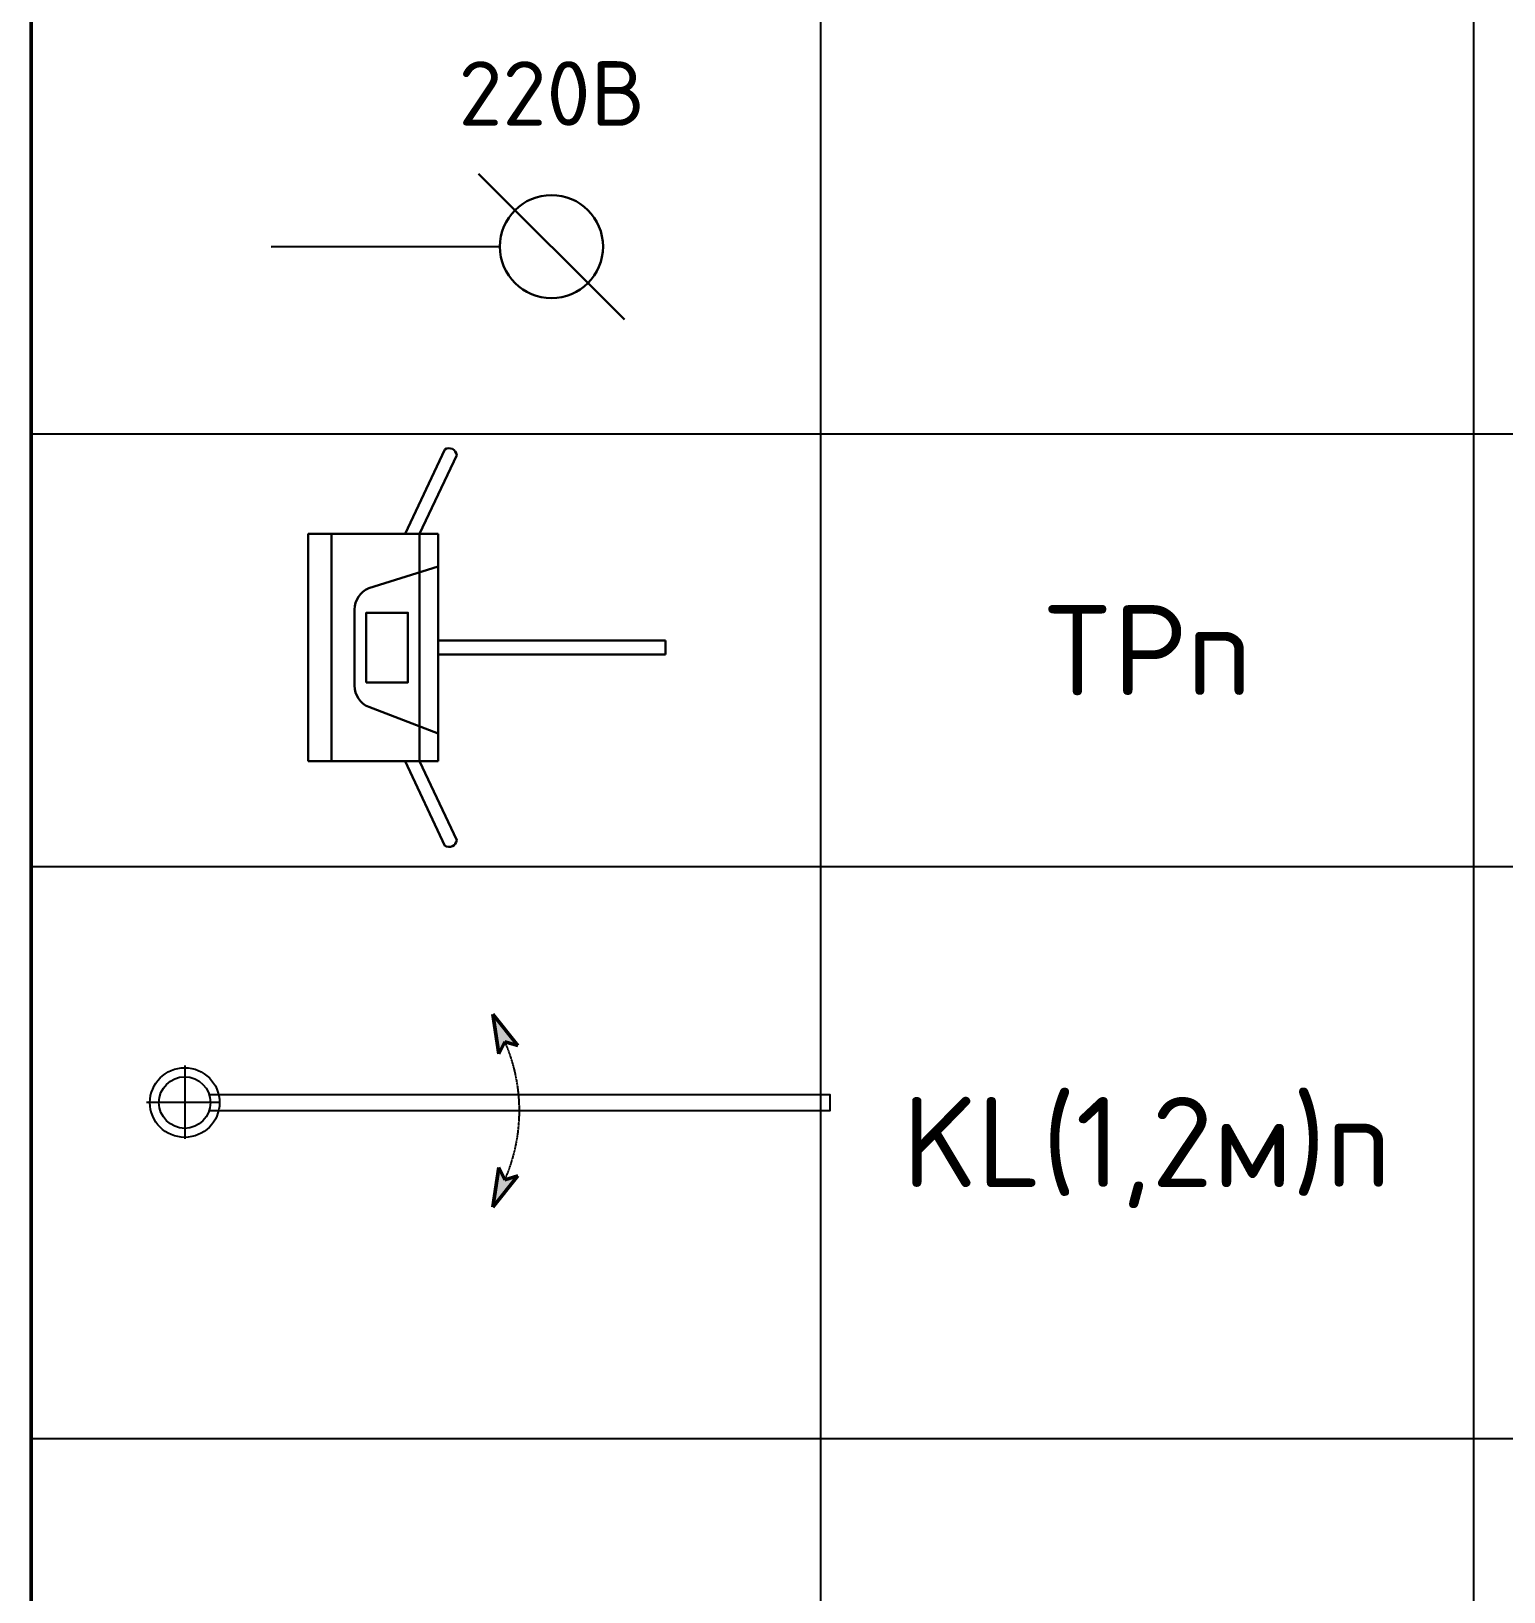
# Model space of a CAD drawing. Header units: millimetres. Extents: x 4247 to 622543, y -201358 to 142419.
# Drawn here: x 4247 to 6532, y -123903 to -121481 of the extents above; entities that cross this region are included whole.
import ezdxf

# ---------------------------------------------------------------- set-up
doc = ezdxf.new("R2010")
doc.units = ezdxf.units.MM
doc.linetypes.add('DASH', pattern=[0.75, 0.5, -0.25])
for name, color, linetype, lineweight in [('UTP', 5, 'DASH', 25), ('Структурная схема линия связи СОУЭ', 5, 'Continuous', 50), ('Трансляционная линия', 5, 'Continuous', 30), ('Чертеж', 7, 'Continuous', 30)]:
    doc.layers.add(name, color=color, linetype=linetype, lineweight=lineweight)
doc.layers.add('Узлы', color=7, linetype='Continuous')
doc.styles.add('ICOCPEUR', font='isocpeur.ttf')

# ---------------------------------------------------------------- blocks, each defined once
blk = doc.blocks.new('калитка 1200')
at = {"color": 5}
for points in [[(205059.5, 81912), (205059.5, 81769.6)], [(205127.8, 81839.9), (204985.3, 81839.9)]]:
    blk.add_lwpolyline(points, dxfattribs=at)
at = {"color": 6}
blk.add_lwpolyline([(205106.9, 81855.8), (206310.7, 81855.8), (206310.7, 81824.1), (205106.8, 81824.1)], dxfattribs=at)
at = {"color": 5}
for radius in [67.5, 50]:
    blk.add_circle((205059.5, 81839.9), radius, dxfattribs=at)
blk = doc.blocks.new('*U494')
at = {"layer": 'Структурная схема линия связи СОУЭ'}
h = blk.add_hatch(color=0, dxfattribs=at)
h.dxf.hatch_style = 1
h.paths.add_polyline_path([(-325, 87), (-252, 0), (-325, -87), (0, 0)])
at = {"layer": 'Структурная схема линия связи СОУЭ', "color": 0}
for points in [[(0, 0), (-325, 87)], [(-325, 87), (-252, 0)], [(0, 0), (-325, -87)], [(-252, 0), (-325, -87)]]:
    blk.add_lwpolyline(points, dxfattribs=at)
blk = doc.blocks.new('*U495')
at = {"layer": 'Структурная схема линия связи СОУЭ'}
h = blk.add_hatch(color=0, dxfattribs=at)
h.dxf.hatch_style = 1
h.paths.add_polyline_path([(-325, 87), (-252, 0), (-325, -87), (0, 0)])
at = {"layer": 'Структурная схема линия связи СОУЭ', "color": 0}
for points in [[(0, 0), (-325, 87)], [(-325, 87), (-252, 0)], [(0, 0), (-325, -87)], [(-252, 0), (-325, -87)]]:
    blk.add_lwpolyline(points, dxfattribs=at)

msp = doc.modelspace()

# ---------------------------------------------------------------- linework, layer by layer
at = {"color": 30, "lineweight": 30, "true_color": 0xf26722}
for p, q in [((4941.176, -121701.861), (5167.45, -121928.136)), ((4974.313, -121814.999), (4619.224, -121815.301))]:
    msp.add_line(p, q, dxfattribs=at)
msp.add_circle((5054.313, -121814.999), 80, dxfattribs=at)
at = {"layer": 'UTP', "color": 0, "lineweight": 25}
msp.add_arc((4737.99, -123156), 266.56, 336.309531, 23.690469, dxfattribs=at)
at = {"layer": 'Узлы', "lineweight": 50}
msp.add_line((4246.895, -117005.917), (4246.895, -137080.397), dxfattribs=at)
at = {"layer": 'Узлы'}
for p, q in [((6484.992, -117005.917), (6484.992, -136665.059)), ((5471.878, -117405.663), (5471.878, -136665.059)), ((4246.895, -122105.665), (13411.755, -122105.665)), ((4246.895, -122777.094), (13411.755, -122777.094)), ((4246.895, -123664.685), (13411.755, -123664.685))]:
    msp.add_line(p, q, dxfattribs=at)
at = {"layer": 'Чертеж', "linetype": 'ByBlock', "ltscale": 10}
msp.add_line((4878.405, -122613.669), (4676.805, -122613.669), dxfattribs=at)
for points in [[(4827.212, -122260.869), (4888.872, -122129.842)], [(4849.605, -122260.869), (4907.205, -122138.469)], [(4676.805, -122613.669), (4676.805, -122260.869), (4878.405, -122260.869)], [(4712.805, -122613.669), (4712.805, -122260.869)], [(4849.605, -122260.869), (4849.605, -122613.669)], [(4878.405, -122260.869), (4878.405, -122613.669)], [(4878.405, -122426.469), (5231.205, -122426.469)], [(4878.405, -122448.069), (5231.205, -122448.069)], [(5231.205, -122448.069), (5231.205, -122426.469)], [(4827.212, -122613.669), (4888.872, -122744.697)], [(4849.605, -122613.669), (4907.205, -122736.069)]]:
    msp.add_lwpolyline(points, dxfattribs=at)
for points in [[(4878.405, -122311.269), (4770.624, -122345.118, 0.30002108), (4748.805, -122378.208)], [(4878.405, -122570.469), (4770.624, -122529.42, -0.30002108), (4748.805, -122496.331), (4748.805, -122378.208)]]:
    msp.add_lwpolyline(points, format="xyb", dxfattribs=at)
msp.add_lwpolyline([(4766.805, -122491.269), (4766.805, -122383.269), (4831.605, -122383.269), (4831.605, -122491.269)], close=True, dxfattribs=at)
for centre, start, end in [((4895.4, -122139.763), 6.252531, 123.345222), ((4895.4, -122734.776), 236.654778, 353.747469)]:
    msp.add_arc(centre, 11.876, start, end, dxfattribs=at)

# ---------------------------------------------------------------- block references
at = {"color": 6, "xscale": 0.8, "yscale": 0.8, "zscale": 0.8}
msp.add_blockref('калитка 1200', (-159562.433, -188615.247), dxfattribs=at)
at = {"layer": 'Трансляционная линия', "color": 0, "yscale": 0.1846429389002177, "zscale": 0.1846429389002177}
for name, p, xscale, rotation in [('*U495', (4963.391, -123006.289), -0.1846429389002177, 293.6904689118727), ('*U494', (4963.391, -123305.712), 0.1846429389002177, 246.3095310881273)]:
    msp.add_blockref(name, p, dxfattribs=dict(at, xscale=xscale, rotation=rotation))

# ---------------------------------------------------------------- texts
at = {"color": 30, "lineweight": 30, "true_color": 0xf26722, "insert": (5054.313, -121577.233), "char_height": 100, "width": 1021.18474, "attachment_point": 5, "style": 'ICOCPEUR'}
msp.add_mtext('220В', dxfattribs=at)
at = {"layer": 'Узлы', "char_height": 139.881, "width": 1011.43482, "attachment_point": 5, "style": 'ICOCPEUR'}
for s, insert in [('TРn', (5978.435, -122441.379)), ('KL(1,2м)n', (5978.435, -123220.889))]:
    msp.add_mtext(s, dxfattribs=dict(at, insert=insert))

doc.saveas('drawing.dxf')
